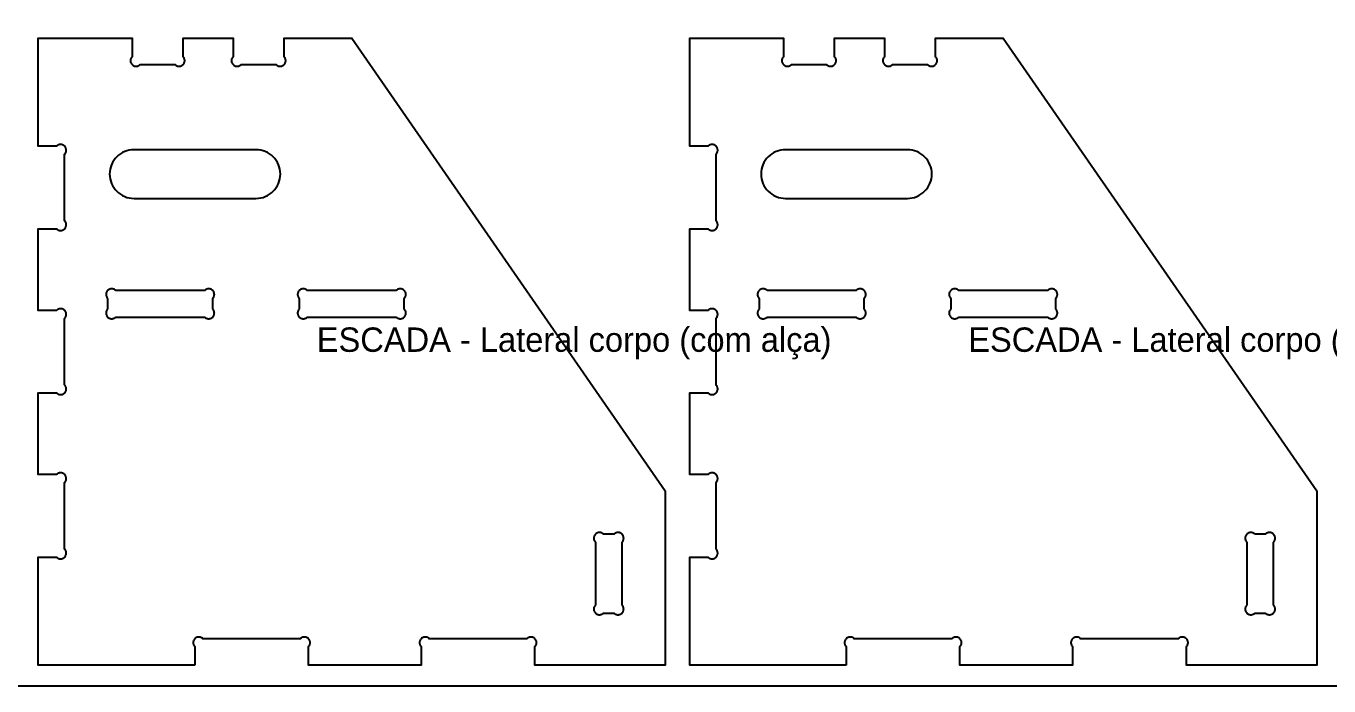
# Model space of a CAD drawing. Header units: millimetres. Extents: x 0 to 2750, y 0 to 1840.
# Drawn here: x 953 to 1701, y 0 to 379 of the extents above; entities that cross this region are included whole.
import ezdxf

# ---------------------------------------------------------------- set-up
doc = ezdxf.new("R2010")
doc.units = ezdxf.units.MM
for name, color, linetype in [('CHAPA_NAO_CORTAR', 8, 'Continuous'), ('CORTE_EXTERNO', 1, 'Continuous'), ('CORTE_INTERNO', 5, 'Continuous'), ('ETIQUETAS_NAO_CORTAR', 8, 'Continuous')]:
    doc.layers.add(name, color=color, linetype=linetype)

msp = doc.modelspace()

# ---------------------------------------------------------------- linework, layer by layer
at = {"layer": 'CHAPA_NAO_CORTAR'}
msp.add_lwpolyline([(0, 0), (2750, 0), (2750, 1840), (0, 1840)], close=True, dxfattribs=at)
at = {"layer": 'CORTE_EXTERNO'}
for points in [[(1049.85, 12), (960, 12), (960, 73.99), (970.55, 73.99), (970.79, 73.78), (971.05, 73.59), (971.32, 73.42), (971.61, 73.29), (971.91, 73.18), (972.22, 73.1), (972.53, 73.06), (972.85, 73.04), (973.17, 73.06), (973.49, 73.1), (973.8, 73.18), (974.1, 73.29), (974.38, 73.42), (974.66, 73.59), (974.91, 73.78), (975.15, 73.99), (975.15, 73.99), (975.15, 73.99), (975.15, 73.99), (975.36, 74.23), (975.55, 74.49), (975.72, 74.76), (975.85, 75.05), (975.96, 75.35), (976.04, 75.66), (976.09, 75.97), (976.1, 76.29), (976.09, 76.61), (976.04, 76.92), (975.96, 77.23), (975.85, 77.53), (975.72, 77.82), (975.55, 78.1), (975.36, 78.35), (975.15, 78.59), (975.15, 116.84), (975.15, 116.84), (975.36, 117.08), (975.55, 117.33), (975.72, 117.61), (975.85, 117.89), (975.96, 118.19), (976.04, 118.5), (976.09, 118.82), (976.1, 119.14), (976.09, 119.46), (976.04, 119.77), (975.96, 120.08), (975.85, 120.38), (975.72, 120.67), (975.55, 120.94), (975.36, 121.2), (975.15, 121.44), (974.91, 121.65), (974.66, 121.84), (974.38, 122), (974.1, 122.14), (973.8, 122.25), (973.49, 122.33), (973.17, 122.37), (972.85, 122.39), (972.53, 122.37), (972.22, 122.33), (971.91, 122.25), (971.61, 122.14), (971.32, 122), (971.05, 121.84), (970.79, 121.65), (970.55, 121.44), (960, 121.44), (960, 168.28), (970.55, 168.28), (970.79, 168.06), (971.05, 167.87), (971.32, 167.71), (971.61, 167.57), (971.91, 167.47), (972.22, 167.39), (972.53, 167.34), (972.85, 167.33), (973.17, 167.34), (973.49, 167.39), (973.8, 167.47), (974.1, 167.57), (974.38, 167.71), (974.66, 167.87), (974.91, 168.06), (975.15, 168.28), (975.36, 168.51), (975.55, 168.77), (975.72, 169.04), (975.85, 169.33), (975.96, 169.63), (976.04, 169.94), (976.09, 170.26), (976.1, 170.58), (976.09, 170.9), (976.04, 171.21), (975.96, 171.52), (975.85, 171.82), (975.72, 172.11), (975.55, 172.38), (975.36, 172.64), (975.15, 172.87), (975.15, 211.13), (975.15, 211.13), (975.36, 211.36), (975.55, 211.62), (975.72, 211.89), (975.85, 212.18), (975.96, 212.48), (976.04, 212.79), (976.09, 213.1), (976.1, 213.42), (976.09, 213.74), (976.04, 214.06), (975.96, 214.37), (975.85, 214.67), (975.72, 214.96), (975.55, 215.23), (975.36, 215.49), (975.15, 215.72), (974.91, 215.94), (974.66, 216.13), (974.38, 216.29), (974.1, 216.43), (973.8, 216.53), (973.49, 216.61), (973.17, 216.66), (972.85, 216.67), (972.53, 216.66), (972.22, 216.61), (971.91, 216.53), (971.61, 216.43), (971.32, 216.29), (971.05, 216.13), (970.79, 215.94), (970.55, 215.72), (960, 215.72), (960, 262.56), (970.55, 262.56), (970.79, 262.35), (971.05, 262.16), (971.32, 262), (971.61, 261.86), (971.91, 261.75), (972.22, 261.67), (972.53, 261.63), (972.85, 261.61), (973.17, 261.63), (973.49, 261.67), (973.8, 261.75), (974.1, 261.86), (974.38, 262), (974.66, 262.16), (974.91, 262.35), (975.15, 262.56), (975.36, 262.8), (975.55, 263.06), (975.72, 263.33), (975.85, 263.62), (975.96, 263.92), (976.04, 264.23), (976.09, 264.54), (976.1, 264.86), (976.09, 265.18), (976.04, 265.5), (975.96, 265.81), (975.85, 266.11), (975.72, 266.39), (975.55, 266.67), (975.36, 266.92), (975.15, 267.16), (975.15, 305.41), (975.15, 305.41), (975.36, 305.65), (975.55, 305.9), (975.72, 306.18), (975.85, 306.47), (975.96, 306.77), (976.04, 307.08), (976.09, 307.39), (976.1, 307.71), (976.09, 308.03), (976.04, 308.34), (975.96, 308.65), (975.85, 308.95), (975.72, 309.24), (975.55, 309.51), (975.36, 309.77), (975.15, 310.01), (974.91, 310.22), (974.66, 310.41), (974.38, 310.58), (974.1, 310.71), (973.8, 310.82), (973.49, 310.9), (973.17, 310.94), (972.85, 310.96), (972.53, 310.94), (972.22, 310.9), (971.91, 310.82), (971.61, 310.71), (971.32, 310.58), (971.05, 310.41), (970.79, 310.22), (970.55, 310.01), (960, 310.01), (960, 372), (1013.85, 372), (1013.85, 361.45), (1013.64, 361.21), (1013.45, 360.95), (1013.28, 360.68), (1013.15, 360.39), (1013.04, 360.09), (1012.96, 359.78), (1012.91, 359.47), (1012.9, 359.15), (1012.91, 358.83), (1012.96, 358.51), (1013.04, 358.2), (1013.15, 357.9), (1013.28, 357.62), (1013.45, 357.34), (1013.64, 357.09), (1013.85, 356.85), (1014.09, 356.64), (1014.34, 356.45), (1014.62, 356.28), (1014.9, 356.15), (1015.2, 356.04), (1015.51, 355.96), (1015.83, 355.91), (1016.15, 355.9), (1016.47, 355.91), (1016.78, 355.96), (1017.09, 356.04), (1017.39, 356.15), (1017.68, 356.28), (1017.95, 356.45), (1018.21, 356.64), (1018.45, 356.85), (1038.55, 356.85), (1038.79, 356.64), (1039.05, 356.45), (1039.32, 356.28), (1039.61, 356.15), (1039.91, 356.04), (1040.22, 355.96), (1040.53, 355.91), (1040.85, 355.9), (1041.17, 355.91), (1041.49, 355.96), (1041.8, 356.04), (1042.1, 356.15), (1042.38, 356.28), (1042.66, 356.45), (1042.91, 356.64), (1043.15, 356.85), (1043.36, 357.09), (1043.55, 357.34), (1043.72, 357.62), (1043.85, 357.9), (1043.96, 358.2), (1044.04, 358.51), (1044.09, 358.83), (1044.1, 359.15), (1044.09, 359.47), (1044.04, 359.78), (1043.96, 360.09), (1043.85, 360.39), (1043.72, 360.68), (1043.55, 360.95), (1043.36, 361.21), (1043.15, 361.45), (1043.15, 372), (1071.85, 372), (1071.85, 361.45), (1071.64, 361.21), (1071.45, 360.95), (1071.28, 360.68), (1071.15, 360.39), (1071.04, 360.09), (1070.96, 359.78), (1070.91, 359.47), (1070.9, 359.15), (1070.91, 358.83), (1070.96, 358.51), (1071.04, 358.2), (1071.15, 357.9), (1071.28, 357.62), (1071.45, 357.34), (1071.64, 357.09), (1071.85, 356.85), (1072.09, 356.64), (1072.34, 356.45), (1072.62, 356.28), (1072.9, 356.15), (1073.2, 356.04), (1073.51, 355.96), (1073.83, 355.91), (1074.15, 355.9), (1074.47, 355.91), (1074.78, 355.96), (1075.09, 356.04), (1075.39, 356.15), (1075.68, 356.28), (1075.95, 356.45), (1076.21, 356.64), (1076.45, 356.85), (1096.55, 356.85), (1096.79, 356.64), (1097.05, 356.45), (1097.32, 356.28), (1097.61, 356.15), (1097.91, 356.04), (1098.22, 355.96), (1098.53, 355.91), (1098.85, 355.9), (1099.17, 355.91), (1099.49, 355.96), (1099.8, 356.04), (1100.1, 356.15), (1100.38, 356.28), (1100.66, 356.45), (1100.91, 356.64), (1101.15, 356.85), (1101.36, 357.09), (1101.55, 357.34), (1101.72, 357.62), (1101.85, 357.9), (1101.96, 358.2), (1102.04, 358.51), (1102.09, 358.83), (1102.1, 359.15), (1102.09, 359.47), (1102.04, 359.78), (1101.96, 360.09), (1101.85, 360.39), (1101.72, 360.68), (1101.55, 360.95), (1101.36, 361.21), (1101.15, 361.45), (1101.15, 372), (1140, 372), (1320, 112), (1320, 12), (1245.15, 12), (1245.15, 22.55), (1245.36, 22.79), (1245.55, 23.05), (1245.72, 23.32), (1245.85, 23.61), (1245.96, 23.91), (1246.04, 24.22), (1246.09, 24.53), (1246.1, 24.85), (1246.09, 25.17), (1246.04, 25.49), (1245.96, 25.8), (1245.85, 26.1), (1245.72, 26.38), (1245.55, 26.66), (1245.36, 26.91), (1245.15, 27.15), (1244.91, 27.36), (1244.66, 27.55), (1244.38, 27.72), (1244.1, 27.85), (1243.8, 27.96), (1243.49, 28.04), (1243.17, 28.09), (1242.85, 28.1), (1242.53, 28.09), (1242.22, 28.04), (1241.91, 27.96), (1241.61, 27.85), (1241.32, 27.72), (1241.05, 27.55), (1240.79, 27.36), (1240.55, 27.15), (1240.55, 27.15), (1184.45, 27.15), (1184.45, 27.15), (1184.21, 27.36), (1183.95, 27.55), (1183.68, 27.72), (1183.39, 27.85), (1183.09, 27.96), (1182.78, 28.04), (1182.47, 28.09), (1182.15, 28.1), (1181.83, 28.09), (1181.51, 28.04), (1181.2, 27.96), (1180.9, 27.85), (1180.62, 27.72), (1180.34, 27.55), (1180.09, 27.36), (1179.85, 27.15), (1179.64, 26.91), (1179.45, 26.66), (1179.28, 26.38), (1179.15, 26.1), (1179.04, 25.8), (1178.96, 25.49), (1178.91, 25.17), (1178.9, 24.85), (1178.91, 24.53), (1178.96, 24.22), (1179.04, 23.91), (1179.15, 23.61), (1179.28, 23.32), (1179.45, 23.05), (1179.64, 22.79), (1179.85, 22.55), (1179.85, 12), (1115.15, 12), (1115.15, 22.55), (1115.36, 22.79), (1115.55, 23.05), (1115.72, 23.32), (1115.85, 23.61), (1115.96, 23.91), (1116.04, 24.22), (1116.09, 24.53), (1116.1, 24.85), (1116.09, 25.17), (1116.04, 25.49), (1115.96, 25.8), (1115.85, 26.1), (1115.72, 26.38), (1115.55, 26.66), (1115.36, 26.91), (1115.15, 27.15), (1114.91, 27.36), (1114.66, 27.55), (1114.38, 27.72), (1114.1, 27.85), (1113.8, 27.96), (1113.49, 28.04), (1113.17, 28.09), (1112.85, 28.1), (1112.53, 28.09), (1112.22, 28.04), (1111.91, 27.96), (1111.61, 27.85), (1111.32, 27.72), (1111.05, 27.55), (1110.79, 27.36), (1110.55, 27.15), (1110.55, 27.15), (1054.45, 27.15), (1054.45, 27.15), (1054.21, 27.36), (1053.95, 27.55), (1053.68, 27.72), (1053.39, 27.85), (1053.09, 27.96), (1052.78, 28.04), (1052.47, 28.09), (1052.15, 28.1), (1051.83, 28.09), (1051.51, 28.04), (1051.2, 27.96), (1050.9, 27.85), (1050.62, 27.72), (1050.34, 27.55), (1050.09, 27.36), (1049.85, 27.15), (1049.64, 26.91), (1049.45, 26.66), (1049.28, 26.38), (1049.15, 26.1), (1049.04, 25.8), (1048.96, 25.49), (1048.91, 25.17), (1048.9, 24.85), (1048.91, 24.53), (1048.96, 24.22), (1049.04, 23.91), (1049.15, 23.61), (1049.28, 23.32), (1049.45, 23.05), (1049.64, 22.79), (1049.85, 22.55), (1049.85, 12)], [(1423.85, 12), (1334, 12), (1334, 73.99), (1344.55, 73.99), (1344.79, 73.78), (1345.05, 73.59), (1345.32, 73.42), (1345.61, 73.29), (1345.91, 73.18), (1346.22, 73.1), (1346.53, 73.06), (1346.85, 73.04), (1347.17, 73.06), (1347.49, 73.1), (1347.8, 73.18), (1348.1, 73.29), (1348.38, 73.42), (1348.66, 73.59), (1348.91, 73.78), (1349.15, 73.99), (1349.15, 73.99), (1349.15, 73.99), (1349.15, 73.99), (1349.36, 74.23), (1349.55, 74.49), (1349.72, 74.76), (1349.85, 75.05), (1349.96, 75.35), (1350.04, 75.66), (1350.09, 75.97), (1350.1, 76.29), (1350.09, 76.61), (1350.04, 76.92), (1349.96, 77.23), (1349.85, 77.53), (1349.72, 77.82), (1349.55, 78.1), (1349.36, 78.35), (1349.15, 78.59), (1349.15, 116.84), (1349.15, 116.84), (1349.36, 117.08), (1349.55, 117.33), (1349.72, 117.61), (1349.85, 117.89), (1349.96, 118.19), (1350.04, 118.5), (1350.09, 118.82), (1350.1, 119.14), (1350.09, 119.46), (1350.04, 119.77), (1349.96, 120.08), (1349.85, 120.38), (1349.72, 120.67), (1349.55, 120.94), (1349.36, 121.2), (1349.15, 121.44), (1348.91, 121.65), (1348.66, 121.84), (1348.38, 122), (1348.1, 122.14), (1347.8, 122.25), (1347.49, 122.33), (1347.17, 122.37), (1346.85, 122.39), (1346.53, 122.37), (1346.22, 122.33), (1345.91, 122.25), (1345.61, 122.14), (1345.32, 122), (1345.05, 121.84), (1344.79, 121.65), (1344.55, 121.44), (1334, 121.44), (1334, 168.28), (1344.55, 168.28), (1344.79, 168.06), (1345.05, 167.87), (1345.32, 167.71), (1345.61, 167.57), (1345.91, 167.47), (1346.22, 167.39), (1346.53, 167.34), (1346.85, 167.33), (1347.17, 167.34), (1347.49, 167.39), (1347.8, 167.47), (1348.1, 167.57), (1348.38, 167.71), (1348.66, 167.87), (1348.91, 168.06), (1349.15, 168.28), (1349.36, 168.51), (1349.55, 168.77), (1349.72, 169.04), (1349.85, 169.33), (1349.96, 169.63), (1350.04, 169.94), (1350.09, 170.26), (1350.1, 170.58), (1350.09, 170.9), (1350.04, 171.21), (1349.96, 171.52), (1349.85, 171.82), (1349.72, 172.11), (1349.55, 172.38), (1349.36, 172.64), (1349.15, 172.87), (1349.15, 211.13), (1349.15, 211.13), (1349.36, 211.36), (1349.55, 211.62), (1349.72, 211.89), (1349.85, 212.18), (1349.96, 212.48), (1350.04, 212.79), (1350.09, 213.1), (1350.1, 213.42), (1350.09, 213.74), (1350.04, 214.06), (1349.96, 214.37), (1349.85, 214.67), (1349.72, 214.96), (1349.55, 215.23), (1349.36, 215.49), (1349.15, 215.72), (1348.91, 215.94), (1348.66, 216.13), (1348.38, 216.29), (1348.1, 216.43), (1347.8, 216.53), (1347.49, 216.61), (1347.17, 216.66), (1346.85, 216.67), (1346.53, 216.66), (1346.22, 216.61), (1345.91, 216.53), (1345.61, 216.43), (1345.32, 216.29), (1345.05, 216.13), (1344.79, 215.94), (1344.55, 215.72), (1334, 215.72), (1334, 262.56), (1344.55, 262.56), (1344.79, 262.35), (1345.05, 262.16), (1345.32, 262), (1345.61, 261.86), (1345.91, 261.75), (1346.22, 261.67), (1346.53, 261.63), (1346.85, 261.61), (1347.17, 261.63), (1347.49, 261.67), (1347.8, 261.75), (1348.1, 261.86), (1348.38, 262), (1348.66, 262.16), (1348.91, 262.35), (1349.15, 262.56), (1349.36, 262.8), (1349.55, 263.06), (1349.72, 263.33), (1349.85, 263.62), (1349.96, 263.92), (1350.04, 264.23), (1350.09, 264.54), (1350.1, 264.86), (1350.09, 265.18), (1350.04, 265.5), (1349.96, 265.81), (1349.85, 266.11), (1349.72, 266.39), (1349.55, 266.67), (1349.36, 266.92), (1349.15, 267.16), (1349.15, 305.41), (1349.15, 305.41), (1349.36, 305.65), (1349.55, 305.9), (1349.72, 306.18), (1349.85, 306.47), (1349.96, 306.77), (1350.04, 307.08), (1350.09, 307.39), (1350.1, 307.71), (1350.09, 308.03), (1350.04, 308.34), (1349.96, 308.65), (1349.85, 308.95), (1349.72, 309.24), (1349.55, 309.51), (1349.36, 309.77), (1349.15, 310.01), (1348.91, 310.22), (1348.66, 310.41), (1348.38, 310.58), (1348.1, 310.71), (1347.8, 310.82), (1347.49, 310.9), (1347.17, 310.94), (1346.85, 310.96), (1346.53, 310.94), (1346.22, 310.9), (1345.91, 310.82), (1345.61, 310.71), (1345.32, 310.58), (1345.05, 310.41), (1344.79, 310.22), (1344.55, 310.01), (1334, 310.01), (1334, 372), (1387.85, 372), (1387.85, 361.45), (1387.64, 361.21), (1387.45, 360.95), (1387.28, 360.68), (1387.15, 360.39), (1387.04, 360.09), (1386.96, 359.78), (1386.91, 359.47), (1386.9, 359.15), (1386.91, 358.83), (1386.96, 358.51), (1387.04, 358.2), (1387.15, 357.9), (1387.28, 357.62), (1387.45, 357.34), (1387.64, 357.09), (1387.85, 356.85), (1388.09, 356.64), (1388.34, 356.45), (1388.62, 356.28), (1388.9, 356.15), (1389.2, 356.04), (1389.51, 355.96), (1389.83, 355.91), (1390.15, 355.9), (1390.47, 355.91), (1390.78, 355.96), (1391.09, 356.04), (1391.39, 356.15), (1391.68, 356.28), (1391.95, 356.45), (1392.21, 356.64), (1392.45, 356.85), (1412.55, 356.85), (1412.79, 356.64), (1413.05, 356.45), (1413.32, 356.28), (1413.61, 356.15), (1413.91, 356.04), (1414.22, 355.96), (1414.53, 355.91), (1414.85, 355.9), (1415.17, 355.91), (1415.49, 355.96), (1415.8, 356.04), (1416.1, 356.15), (1416.38, 356.28), (1416.66, 356.45), (1416.91, 356.64), (1417.15, 356.85), (1417.36, 357.09), (1417.55, 357.34), (1417.72, 357.62), (1417.85, 357.9), (1417.96, 358.2), (1418.04, 358.51), (1418.09, 358.83), (1418.1, 359.15), (1418.09, 359.47), (1418.04, 359.78), (1417.96, 360.09), (1417.85, 360.39), (1417.72, 360.68), (1417.55, 360.95), (1417.36, 361.21), (1417.15, 361.45), (1417.15, 372), (1445.85, 372), (1445.85, 361.45), (1445.64, 361.21), (1445.45, 360.95), (1445.28, 360.68), (1445.15, 360.39), (1445.04, 360.09), (1444.96, 359.78), (1444.91, 359.47), (1444.9, 359.15), (1444.91, 358.83), (1444.96, 358.51), (1445.04, 358.2), (1445.15, 357.9), (1445.28, 357.62), (1445.45, 357.34), (1445.64, 357.09), (1445.85, 356.85), (1446.09, 356.64), (1446.34, 356.45), (1446.62, 356.28), (1446.9, 356.15), (1447.2, 356.04), (1447.51, 355.96), (1447.83, 355.91), (1448.15, 355.9), (1448.47, 355.91), (1448.78, 355.96), (1449.09, 356.04), (1449.39, 356.15), (1449.68, 356.28), (1449.95, 356.45), (1450.21, 356.64), (1450.45, 356.85), (1470.55, 356.85), (1470.79, 356.64), (1471.05, 356.45), (1471.32, 356.28), (1471.61, 356.15), (1471.91, 356.04), (1472.22, 355.96), (1472.53, 355.91), (1472.85, 355.9), (1473.17, 355.91), (1473.49, 355.96), (1473.8, 356.04), (1474.1, 356.15), (1474.38, 356.28), (1474.66, 356.45), (1474.91, 356.64), (1475.15, 356.85), (1475.36, 357.09), (1475.55, 357.34), (1475.72, 357.62), (1475.85, 357.9), (1475.96, 358.2), (1476.04, 358.51), (1476.09, 358.83), (1476.1, 359.15), (1476.09, 359.47), (1476.04, 359.78), (1475.96, 360.09), (1475.85, 360.39), (1475.72, 360.68), (1475.55, 360.95), (1475.36, 361.21), (1475.15, 361.45), (1475.15, 372), (1514, 372), (1694, 112), (1694, 12), (1619.15, 12), (1619.15, 22.55), (1619.36, 22.79), (1619.55, 23.05), (1619.72, 23.32), (1619.85, 23.61), (1619.96, 23.91), (1620.04, 24.22), (1620.09, 24.53), (1620.1, 24.85), (1620.09, 25.17), (1620.04, 25.49), (1619.96, 25.8), (1619.85, 26.1), (1619.72, 26.38), (1619.55, 26.66), (1619.36, 26.91), (1619.15, 27.15), (1618.91, 27.36), (1618.66, 27.55), (1618.38, 27.72), (1618.1, 27.85), (1617.8, 27.96), (1617.49, 28.04), (1617.17, 28.09), (1616.85, 28.1), (1616.53, 28.09), (1616.22, 28.04), (1615.91, 27.96), (1615.61, 27.85), (1615.32, 27.72), (1615.05, 27.55), (1614.79, 27.36), (1614.55, 27.15), (1614.55, 27.15), (1558.45, 27.15), (1558.45, 27.15), (1558.21, 27.36), (1557.95, 27.55), (1557.68, 27.72), (1557.39, 27.85), (1557.09, 27.96), (1556.78, 28.04), (1556.47, 28.09), (1556.15, 28.1), (1555.83, 28.09), (1555.51, 28.04), (1555.2, 27.96), (1554.9, 27.85), (1554.62, 27.72), (1554.34, 27.55), (1554.09, 27.36), (1553.85, 27.15), (1553.64, 26.91), (1553.45, 26.66), (1553.28, 26.38), (1553.15, 26.1), (1553.04, 25.8), (1552.96, 25.49), (1552.91, 25.17), (1552.9, 24.85), (1552.91, 24.53), (1552.96, 24.22), (1553.04, 23.91), (1553.15, 23.61), (1553.28, 23.32), (1553.45, 23.05), (1553.64, 22.79), (1553.85, 22.55), (1553.85, 12), (1489.15, 12), (1489.15, 22.55), (1489.36, 22.79), (1489.55, 23.05), (1489.72, 23.32), (1489.85, 23.61), (1489.96, 23.91), (1490.04, 24.22), (1490.09, 24.53), (1490.1, 24.85), (1490.09, 25.17), (1490.04, 25.49), (1489.96, 25.8), (1489.85, 26.1), (1489.72, 26.38), (1489.55, 26.66), (1489.36, 26.91), (1489.15, 27.15), (1488.91, 27.36), (1488.66, 27.55), (1488.38, 27.72), (1488.1, 27.85), (1487.8, 27.96), (1487.49, 28.04), (1487.17, 28.09), (1486.85, 28.1), (1486.53, 28.09), (1486.22, 28.04), (1485.91, 27.96), (1485.61, 27.85), (1485.32, 27.72), (1485.05, 27.55), (1484.79, 27.36), (1484.55, 27.15), (1484.55, 27.15), (1428.45, 27.15), (1428.45, 27.15), (1428.21, 27.36), (1427.95, 27.55), (1427.68, 27.72), (1427.39, 27.85), (1427.09, 27.96), (1426.78, 28.04), (1426.47, 28.09), (1426.15, 28.1), (1425.83, 28.09), (1425.51, 28.04), (1425.2, 27.96), (1424.9, 27.85), (1424.62, 27.72), (1424.34, 27.55), (1424.09, 27.36), (1423.85, 27.15), (1423.64, 26.91), (1423.45, 26.66), (1423.28, 26.38), (1423.15, 26.1), (1423.04, 25.8), (1422.96, 25.49), (1422.91, 25.17), (1422.9, 24.85), (1422.91, 24.53), (1422.96, 24.22), (1423.04, 23.91), (1423.15, 23.61), (1423.28, 23.32), (1423.45, 23.05), (1423.64, 22.79), (1423.85, 22.55), (1423.85, 12)]]:
    msp.add_lwpolyline(points, close=True, dxfattribs=at)
at = {"layer": 'CORTE_INTERNO'}
for points in [[(1012.27, 280.27), (1013.63, 280.07), (1015, 280), (1085, 280), (1086.37, 280.07), (1087.73, 280.27), (1089.06, 280.6), (1090.36, 281.07), (1091.6, 281.65), (1092.78, 282.36), (1093.88, 283.18), (1094.9, 284.1), (1095.82, 285.12), (1096.64, 286.22), (1097.35, 287.4), (1097.93, 288.64), (1098.4, 289.94), (1098.73, 291.27), (1098.93, 292.63), (1099, 294), (1098.93, 295.37), (1098.73, 296.73), (1098.4, 298.06), (1097.93, 299.36), (1097.35, 300.6), (1096.64, 301.78), (1095.82, 302.88), (1094.9, 303.9), (1093.88, 304.82), (1092.78, 305.64), (1091.6, 306.35), (1090.36, 306.93), (1089.06, 307.4), (1087.73, 307.73), (1086.37, 307.93), (1085, 308), (1015, 308), (1013.63, 307.93), (1012.27, 307.73), (1010.94, 307.4), (1009.64, 306.93), (1008.4, 306.35), (1007.22, 305.64), (1006.12, 304.82), (1005.1, 303.9), (1004.18, 302.88), (1003.36, 301.78), (1002.65, 300.6), (1002.07, 299.36), (1001.6, 298.06), (1001.27, 296.73), (1001.07, 295.37), (1001, 294), (1001.07, 292.63), (1001.27, 291.27), (1001.6, 289.94), (1002.07, 288.64), (1002.65, 287.4), (1003.36, 286.22), (1004.18, 285.12), (1005.1, 284.1), (1006.12, 283.18), (1007.22, 282.36), (1008.4, 281.65), (1009.64, 281.07), (1010.94, 280.6), (1012.27, 280.27)], [(1386.27, 280.27), (1387.63, 280.07), (1389, 280), (1459, 280), (1460.37, 280.07), (1461.73, 280.27), (1463.06, 280.6), (1464.36, 281.07), (1465.6, 281.65), (1466.78, 282.36), (1467.88, 283.18), (1468.9, 284.1), (1469.82, 285.12), (1470.64, 286.22), (1471.35, 287.4), (1471.93, 288.64), (1472.4, 289.94), (1472.73, 291.27), (1472.93, 292.63), (1473, 294), (1472.93, 295.37), (1472.73, 296.73), (1472.4, 298.06), (1471.93, 299.36), (1471.35, 300.6), (1470.64, 301.78), (1469.82, 302.88), (1468.9, 303.9), (1467.88, 304.82), (1466.78, 305.64), (1465.6, 306.35), (1464.36, 306.93), (1463.06, 307.4), (1461.73, 307.73), (1460.37, 307.93), (1459, 308), (1389, 308), (1387.63, 307.93), (1386.27, 307.73), (1384.94, 307.4), (1383.64, 306.93), (1382.4, 306.35), (1381.22, 305.64), (1380.12, 304.82), (1379.1, 303.9), (1378.18, 302.88), (1377.36, 301.78), (1376.65, 300.6), (1376.07, 299.36), (1375.6, 298.06), (1375.27, 296.73), (1375.07, 295.37), (1375, 294), (1375.07, 292.63), (1375.27, 291.27), (1375.6, 289.94), (1376.07, 288.64), (1376.65, 287.4), (1377.36, 286.22), (1378.18, 285.12), (1379.1, 284.1), (1380.12, 283.18), (1381.22, 282.36), (1382.4, 281.65), (1383.64, 281.07), (1384.94, 280.6), (1386.27, 280.27)], [(1004.45, 227.15), (1004.21, 227.36), (1003.95, 227.55), (1003.68, 227.72), (1003.39, 227.85), (1003.09, 227.96), (1002.78, 228.04), (1002.47, 228.09), (1002.15, 228.1), (1001.83, 228.09), (1001.51, 228.04), (1001.2, 227.96), (1000.9, 227.85), (1000.62, 227.72), (1000.34, 227.55), (1000.09, 227.36), (999.85, 227.15), (999.64, 226.91), (999.45, 226.66), (999.28, 226.38), (999.15, 226.1), (999.04, 225.8), (998.96, 225.49), (998.91, 225.17), (998.9, 224.85), (998.91, 224.53), (998.96, 224.22), (999.04, 223.91), (999.15, 223.61), (999.28, 223.32), (999.45, 223.05), (999.64, 222.79), (999.85, 222.55), (999.85, 216.45), (999.64, 216.21), (999.45, 215.95), (999.28, 215.68), (999.15, 215.39), (999.04, 215.09), (998.96, 214.78), (998.91, 214.47), (998.9, 214.15), (998.91, 213.83), (998.96, 213.51), (999.04, 213.2), (999.15, 212.9), (999.28, 212.62), (999.45, 212.34), (999.64, 212.09), (999.85, 211.85), (1000.09, 211.64), (1000.34, 211.45), (1000.62, 211.28), (1000.9, 211.15), (1001.2, 211.04), (1001.51, 210.96), (1001.83, 210.91), (1002.15, 210.9), (1002.47, 210.91), (1002.78, 210.96), (1003.09, 211.04), (1003.39, 211.15), (1003.68, 211.28), (1003.95, 211.45), (1004.21, 211.64), (1004.45, 211.85), (1055.55, 211.85), (1055.79, 211.64), (1056.05, 211.45), (1056.32, 211.28), (1056.61, 211.15), (1056.91, 211.04), (1057.22, 210.96), (1057.53, 210.91), (1057.85, 210.9), (1058.17, 210.91), (1058.49, 210.96), (1058.8, 211.04), (1059.1, 211.15), (1059.38, 211.28), (1059.66, 211.45), (1059.91, 211.64), (1060.15, 211.85), (1060.36, 212.09), (1060.55, 212.34), (1060.72, 212.62), (1060.85, 212.9), (1060.96, 213.2), (1061.04, 213.51), (1061.09, 213.83), (1061.1, 214.15), (1061.09, 214.47), (1061.04, 214.78), (1060.96, 215.09), (1060.85, 215.39), (1060.72, 215.68), (1060.55, 215.95), (1060.36, 216.21), (1060.15, 216.45), (1060.15, 222.55), (1060.36, 222.79), (1060.55, 223.05), (1060.72, 223.32), (1060.85, 223.61), (1060.96, 223.91), (1061.04, 224.22), (1061.09, 224.53), (1061.1, 224.85), (1061.09, 225.17), (1061.04, 225.49), (1060.96, 225.8), (1060.85, 226.1), (1060.72, 226.38), (1060.55, 226.66), (1060.36, 226.91), (1060.15, 227.15), (1059.91, 227.36), (1059.66, 227.55), (1059.38, 227.72), (1059.1, 227.85), (1058.8, 227.96), (1058.49, 228.04), (1058.17, 228.09), (1057.85, 228.1), (1057.53, 228.09), (1057.22, 228.04), (1056.91, 227.96), (1056.61, 227.85), (1056.32, 227.72), (1056.05, 227.55), (1055.79, 227.36), (1055.55, 227.15), (1004.45, 227.15)], [(1170.15, 222.55), (1170.36, 222.79), (1170.55, 223.05), (1170.72, 223.32), (1170.85, 223.61), (1170.96, 223.91), (1171.04, 224.22), (1171.09, 224.53), (1171.1, 224.85), (1171.09, 225.17), (1171.04, 225.49), (1170.96, 225.8), (1170.85, 226.1), (1170.72, 226.38), (1170.55, 226.66), (1170.36, 226.91), (1170.15, 227.15), (1169.91, 227.36), (1169.66, 227.55), (1169.38, 227.72), (1169.1, 227.85), (1168.8, 227.96), (1168.49, 228.04), (1168.17, 228.09), (1167.85, 228.1), (1167.53, 228.09), (1167.22, 228.04), (1166.91, 227.96), (1166.61, 227.85), (1166.32, 227.72), (1166.05, 227.55), (1165.79, 227.36), (1165.55, 227.15), (1114.45, 227.15), (1114.21, 227.36), (1113.95, 227.55), (1113.68, 227.72), (1113.39, 227.85), (1113.09, 227.96), (1112.78, 228.04), (1112.47, 228.09), (1112.15, 228.1), (1111.83, 228.09), (1111.51, 228.04), (1111.2, 227.96), (1110.9, 227.85), (1110.62, 227.72), (1110.34, 227.55), (1110.09, 227.36), (1109.85, 227.15), (1109.64, 226.91), (1109.45, 226.66), (1109.28, 226.38), (1109.15, 226.1), (1109.04, 225.8), (1108.96, 225.49), (1108.91, 225.17), (1108.9, 224.85), (1108.91, 224.53), (1108.96, 224.22), (1109.04, 223.91), (1109.15, 223.61), (1109.28, 223.32), (1109.45, 223.05), (1109.64, 222.79), (1109.85, 222.55), (1109.85, 216.45), (1109.64, 216.21), (1109.45, 215.95), (1109.28, 215.68), (1109.15, 215.39), (1109.04, 215.09), (1108.96, 214.78), (1108.91, 214.47), (1108.9, 214.15), (1108.91, 213.83), (1108.96, 213.51), (1109.04, 213.2), (1109.15, 212.9), (1109.28, 212.62), (1109.45, 212.34), (1109.64, 212.09), (1109.85, 211.85), (1110.09, 211.64), (1110.34, 211.45), (1110.62, 211.28), (1110.9, 211.15), (1111.2, 211.04), (1111.51, 210.96), (1111.83, 210.91), (1112.15, 210.9), (1112.47, 210.91), (1112.78, 210.96), (1113.09, 211.04), (1113.39, 211.15), (1113.68, 211.28), (1113.95, 211.45), (1114.21, 211.64), (1114.45, 211.85), (1165.55, 211.85), (1165.79, 211.64), (1166.05, 211.45), (1166.32, 211.28), (1166.61, 211.15), (1166.91, 211.04), (1167.22, 210.96), (1167.53, 210.91), (1167.85, 210.9), (1168.17, 210.91), (1168.49, 210.96), (1168.8, 211.04), (1169.1, 211.15), (1169.38, 211.28), (1169.66, 211.45), (1169.91, 211.64), (1170.15, 211.85), (1170.36, 212.09), (1170.55, 212.34), (1170.72, 212.62), (1170.85, 212.9), (1170.96, 213.2), (1171.04, 213.51), (1171.09, 213.83), (1171.1, 214.15), (1171.09, 214.47), (1171.04, 214.78), (1170.96, 215.09), (1170.85, 215.39), (1170.72, 215.68), (1170.55, 215.95), (1170.36, 216.21), (1170.15, 216.45), (1170.15, 222.55)], [(1378.45, 227.15), (1378.21, 227.36), (1377.95, 227.55), (1377.68, 227.72), (1377.39, 227.85), (1377.09, 227.96), (1376.78, 228.04), (1376.47, 228.09), (1376.15, 228.1), (1375.83, 228.09), (1375.51, 228.04), (1375.2, 227.96), (1374.9, 227.85), (1374.62, 227.72), (1374.34, 227.55), (1374.09, 227.36), (1373.85, 227.15), (1373.64, 226.91), (1373.45, 226.66), (1373.28, 226.38), (1373.15, 226.1), (1373.04, 225.8), (1372.96, 225.49), (1372.91, 225.17), (1372.9, 224.85), (1372.91, 224.53), (1372.96, 224.22), (1373.04, 223.91), (1373.15, 223.61), (1373.28, 223.32), (1373.45, 223.05), (1373.64, 222.79), (1373.85, 222.55), (1373.85, 216.45), (1373.64, 216.21), (1373.45, 215.95), (1373.28, 215.68), (1373.15, 215.39), (1373.04, 215.09), (1372.96, 214.78), (1372.91, 214.47), (1372.9, 214.15), (1372.91, 213.83), (1372.96, 213.51), (1373.04, 213.2), (1373.15, 212.9), (1373.28, 212.62), (1373.45, 212.34), (1373.64, 212.09), (1373.85, 211.85), (1374.09, 211.64), (1374.34, 211.45), (1374.62, 211.28), (1374.9, 211.15), (1375.2, 211.04), (1375.51, 210.96), (1375.83, 210.91), (1376.15, 210.9), (1376.47, 210.91), (1376.78, 210.96), (1377.09, 211.04), (1377.39, 211.15), (1377.68, 211.28), (1377.95, 211.45), (1378.21, 211.64), (1378.45, 211.85), (1429.55, 211.85), (1429.79, 211.64), (1430.05, 211.45), (1430.32, 211.28), (1430.61, 211.15), (1430.91, 211.04), (1431.22, 210.96), (1431.53, 210.91), (1431.85, 210.9), (1432.17, 210.91), (1432.49, 210.96), (1432.8, 211.04), (1433.1, 211.15), (1433.38, 211.28), (1433.66, 211.45), (1433.91, 211.64), (1434.15, 211.85), (1434.36, 212.09), (1434.55, 212.34), (1434.72, 212.62), (1434.85, 212.9), (1434.96, 213.2), (1435.04, 213.51), (1435.09, 213.83), (1435.1, 214.15), (1435.09, 214.47), (1435.04, 214.78), (1434.96, 215.09), (1434.85, 215.39), (1434.72, 215.68), (1434.55, 215.95), (1434.36, 216.21), (1434.15, 216.45), (1434.15, 222.55), (1434.36, 222.79), (1434.55, 223.05), (1434.72, 223.32), (1434.85, 223.61), (1434.96, 223.91), (1435.04, 224.22), (1435.09, 224.53), (1435.1, 224.85), (1435.09, 225.17), (1435.04, 225.49), (1434.96, 225.8), (1434.85, 226.1), (1434.72, 226.38), (1434.55, 226.66), (1434.36, 226.91), (1434.15, 227.15), (1433.91, 227.36), (1433.66, 227.55), (1433.38, 227.72), (1433.1, 227.85), (1432.8, 227.96), (1432.49, 228.04), (1432.17, 228.09), (1431.85, 228.1), (1431.53, 228.09), (1431.22, 228.04), (1430.91, 227.96), (1430.61, 227.85), (1430.32, 227.72), (1430.05, 227.55), (1429.79, 227.36), (1429.55, 227.15), (1378.45, 227.15)], [(1544.15, 222.55), (1544.36, 222.79), (1544.55, 223.05), (1544.72, 223.32), (1544.85, 223.61), (1544.96, 223.91), (1545.04, 224.22), (1545.09, 224.53), (1545.1, 224.85), (1545.09, 225.17), (1545.04, 225.49), (1544.96, 225.8), (1544.85, 226.1), (1544.72, 226.38), (1544.55, 226.66), (1544.36, 226.91), (1544.15, 227.15), (1543.91, 227.36), (1543.66, 227.55), (1543.38, 227.72), (1543.1, 227.85), (1542.8, 227.96), (1542.49, 228.04), (1542.17, 228.09), (1541.85, 228.1), (1541.53, 228.09), (1541.22, 228.04), (1540.91, 227.96), (1540.61, 227.85), (1540.32, 227.72), (1540.05, 227.55), (1539.79, 227.36), (1539.55, 227.15), (1488.45, 227.15), (1488.21, 227.36), (1487.95, 227.55), (1487.68, 227.72), (1487.39, 227.85), (1487.09, 227.96), (1486.78, 228.04), (1486.47, 228.09), (1486.15, 228.1), (1485.83, 228.09), (1485.51, 228.04), (1485.2, 227.96), (1484.9, 227.85), (1484.62, 227.72), (1484.34, 227.55), (1484.09, 227.36), (1483.85, 227.15), (1483.64, 226.91), (1483.45, 226.66), (1483.28, 226.38), (1483.15, 226.1), (1483.04, 225.8), (1482.96, 225.49), (1482.91, 225.17), (1482.9, 224.85), (1482.91, 224.53), (1482.96, 224.22), (1483.04, 223.91), (1483.15, 223.61), (1483.28, 223.32), (1483.45, 223.05), (1483.64, 222.79), (1483.85, 222.55), (1483.85, 216.45), (1483.64, 216.21), (1483.45, 215.95), (1483.28, 215.68), (1483.15, 215.39), (1483.04, 215.09), (1482.96, 214.78), (1482.91, 214.47), (1482.9, 214.15), (1482.91, 213.83), (1482.96, 213.51), (1483.04, 213.2), (1483.15, 212.9), (1483.28, 212.62), (1483.45, 212.34), (1483.64, 212.09), (1483.85, 211.85), (1484.09, 211.64), (1484.34, 211.45), (1484.62, 211.28), (1484.9, 211.15), (1485.2, 211.04), (1485.51, 210.96), (1485.83, 210.91), (1486.15, 210.9), (1486.47, 210.91), (1486.78, 210.96), (1487.09, 211.04), (1487.39, 211.15), (1487.68, 211.28), (1487.95, 211.45), (1488.21, 211.64), (1488.45, 211.85), (1539.55, 211.85), (1539.79, 211.64), (1540.05, 211.45), (1540.32, 211.28), (1540.61, 211.15), (1540.91, 211.04), (1541.22, 210.96), (1541.53, 210.91), (1541.85, 210.9), (1542.17, 210.91), (1542.49, 210.96), (1542.8, 211.04), (1543.1, 211.15), (1543.38, 211.28), (1543.66, 211.45), (1543.91, 211.64), (1544.15, 211.85), (1544.36, 212.09), (1544.55, 212.34), (1544.72, 212.62), (1544.85, 212.9), (1544.96, 213.2), (1545.04, 213.51), (1545.09, 213.83), (1545.1, 214.15), (1545.09, 214.47), (1545.04, 214.78), (1544.96, 215.09), (1544.85, 215.39), (1544.72, 215.68), (1544.55, 215.95), (1544.36, 216.21), (1544.15, 216.45), (1544.15, 222.55)], [(1284.45, 87.15), (1284.21, 87.36), (1283.95, 87.55), (1283.68, 87.72), (1283.39, 87.85), (1283.09, 87.96), (1282.78, 88.04), (1282.47, 88.09), (1282.15, 88.1), (1281.83, 88.09), (1281.51, 88.04), (1281.2, 87.96), (1280.9, 87.85), (1280.62, 87.72), (1280.34, 87.55), (1280.09, 87.36), (1279.85, 87.15), (1279.64, 86.91), (1279.45, 86.66), (1279.28, 86.38), (1279.15, 86.1), (1279.04, 85.8), (1278.96, 85.49), (1278.91, 85.17), (1278.9, 84.85), (1278.91, 84.53), (1278.96, 84.22), (1279.04, 83.91), (1279.15, 83.61), (1279.28, 83.32), (1279.45, 83.05), (1279.64, 82.79), (1279.85, 82.55), (1279.85, 46.45), (1279.64, 46.21), (1279.45, 45.95), (1279.28, 45.68), (1279.15, 45.39), (1279.04, 45.09), (1278.96, 44.78), (1278.91, 44.47), (1278.9, 44.15), (1278.91, 43.83), (1278.96, 43.51), (1279.04, 43.2), (1279.15, 42.9), (1279.28, 42.62), (1279.45, 42.34), (1279.64, 42.09), (1279.85, 41.85), (1280.09, 41.64), (1280.34, 41.45), (1280.62, 41.28), (1280.9, 41.15), (1281.2, 41.04), (1281.51, 40.96), (1281.83, 40.91), (1282.15, 40.9), (1282.47, 40.91), (1282.78, 40.96), (1283.09, 41.04), (1283.39, 41.15), (1283.68, 41.28), (1283.95, 41.45), (1284.21, 41.64), (1284.45, 41.85), (1284.45, 41.85), (1290.55, 41.85), (1290.55, 41.85), (1290.79, 41.64), (1291.05, 41.45), (1291.32, 41.28), (1291.61, 41.15), (1291.91, 41.04), (1292.22, 40.96), (1292.53, 40.91), (1292.85, 40.9), (1293.17, 40.91), (1293.49, 40.96), (1293.8, 41.04), (1294.1, 41.15), (1294.38, 41.28), (1294.66, 41.45), (1294.91, 41.64), (1295.15, 41.85), (1295.36, 42.09), (1295.55, 42.34), (1295.72, 42.62), (1295.85, 42.9), (1295.96, 43.2), (1296.04, 43.51), (1296.09, 43.83), (1296.1, 44.15), (1296.09, 44.47), (1296.04, 44.78), (1295.96, 45.09), (1295.85, 45.39), (1295.72, 45.68), (1295.55, 45.95), (1295.36, 46.21), (1295.15, 46.45), (1295.15, 82.55), (1295.36, 82.79), (1295.55, 83.05), (1295.72, 83.32), (1295.85, 83.61), (1295.96, 83.91), (1296.04, 84.22), (1296.09, 84.53), (1296.1, 84.85), (1296.09, 85.17), (1296.04, 85.49), (1295.96, 85.8), (1295.85, 86.1), (1295.72, 86.38), (1295.55, 86.66), (1295.36, 86.91), (1295.15, 87.15), (1294.91, 87.36), (1294.66, 87.55), (1294.38, 87.72), (1294.1, 87.85), (1293.8, 87.96), (1293.49, 88.04), (1293.17, 88.09), (1292.85, 88.1), (1292.53, 88.09), (1292.22, 88.04), (1291.91, 87.96), (1291.61, 87.85), (1291.32, 87.72), (1291.05, 87.55), (1290.79, 87.36), (1290.55, 87.15), (1284.45, 87.15)], [(1658.45, 87.15), (1658.21, 87.36), (1657.95, 87.55), (1657.68, 87.72), (1657.39, 87.85), (1657.09, 87.96), (1656.78, 88.04), (1656.47, 88.09), (1656.15, 88.1), (1655.83, 88.09), (1655.51, 88.04), (1655.2, 87.96), (1654.9, 87.85), (1654.62, 87.72), (1654.34, 87.55), (1654.09, 87.36), (1653.85, 87.15), (1653.64, 86.91), (1653.45, 86.66), (1653.28, 86.38), (1653.15, 86.1), (1653.04, 85.8), (1652.96, 85.49), (1652.91, 85.17), (1652.9, 84.85), (1652.91, 84.53), (1652.96, 84.22), (1653.04, 83.91), (1653.15, 83.61), (1653.28, 83.32), (1653.45, 83.05), (1653.64, 82.79), (1653.85, 82.55), (1653.85, 46.45), (1653.64, 46.21), (1653.45, 45.95), (1653.28, 45.68), (1653.15, 45.39), (1653.04, 45.09), (1652.96, 44.78), (1652.91, 44.47), (1652.9, 44.15), (1652.91, 43.83), (1652.96, 43.51), (1653.04, 43.2), (1653.15, 42.9), (1653.28, 42.62), (1653.45, 42.34), (1653.64, 42.09), (1653.85, 41.85), (1654.09, 41.64), (1654.34, 41.45), (1654.62, 41.28), (1654.9, 41.15), (1655.2, 41.04), (1655.51, 40.96), (1655.83, 40.91), (1656.15, 40.9), (1656.47, 40.91), (1656.78, 40.96), (1657.09, 41.04), (1657.39, 41.15), (1657.68, 41.28), (1657.95, 41.45), (1658.21, 41.64), (1658.45, 41.85), (1658.45, 41.85), (1664.55, 41.85), (1664.55, 41.85), (1664.79, 41.64), (1665.05, 41.45), (1665.32, 41.28), (1665.61, 41.15), (1665.91, 41.04), (1666.22, 40.96), (1666.53, 40.91), (1666.85, 40.9), (1667.17, 40.91), (1667.49, 40.96), (1667.8, 41.04), (1668.1, 41.15), (1668.38, 41.28), (1668.66, 41.45), (1668.91, 41.64), (1669.15, 41.85), (1669.36, 42.09), (1669.55, 42.34), (1669.72, 42.62), (1669.85, 42.9), (1669.96, 43.2), (1670.04, 43.51), (1670.09, 43.83), (1670.1, 44.15), (1670.09, 44.47), (1670.04, 44.78), (1669.96, 45.09), (1669.85, 45.39), (1669.72, 45.68), (1669.55, 45.95), (1669.36, 46.21), (1669.15, 46.45), (1669.15, 82.55), (1669.36, 82.79), (1669.55, 83.05), (1669.72, 83.32), (1669.85, 83.61), (1669.96, 83.91), (1670.04, 84.22), (1670.09, 84.53), (1670.1, 84.85), (1670.09, 85.17), (1670.04, 85.49), (1669.96, 85.8), (1669.85, 86.1), (1669.72, 86.38), (1669.55, 86.66), (1669.36, 86.91), (1669.15, 87.15), (1668.91, 87.36), (1668.66, 87.55), (1668.38, 87.72), (1668.1, 87.85), (1667.8, 87.96), (1667.49, 88.04), (1667.17, 88.09), (1666.85, 88.1), (1666.53, 88.09), (1666.22, 88.04), (1665.91, 87.96), (1665.61, 87.85), (1665.32, 87.72), (1665.05, 87.55), (1664.79, 87.36), (1664.55, 87.15), (1658.45, 87.15)]]:
    msp.add_lwpolyline(points, close=True, dxfattribs=at)

# ---------------------------------------------------------------- texts
at = {"layer": 'ETIQUETAS_NAO_CORTAR'}
for p in [(1119.92, 191.89), (1493.92, 191.89)]:
    msp.add_text('ESCADA - Lateral corpo (com alça)', height=14, dxfattribs=at).set_placement(p)

doc.saveas('drawing.dxf')
